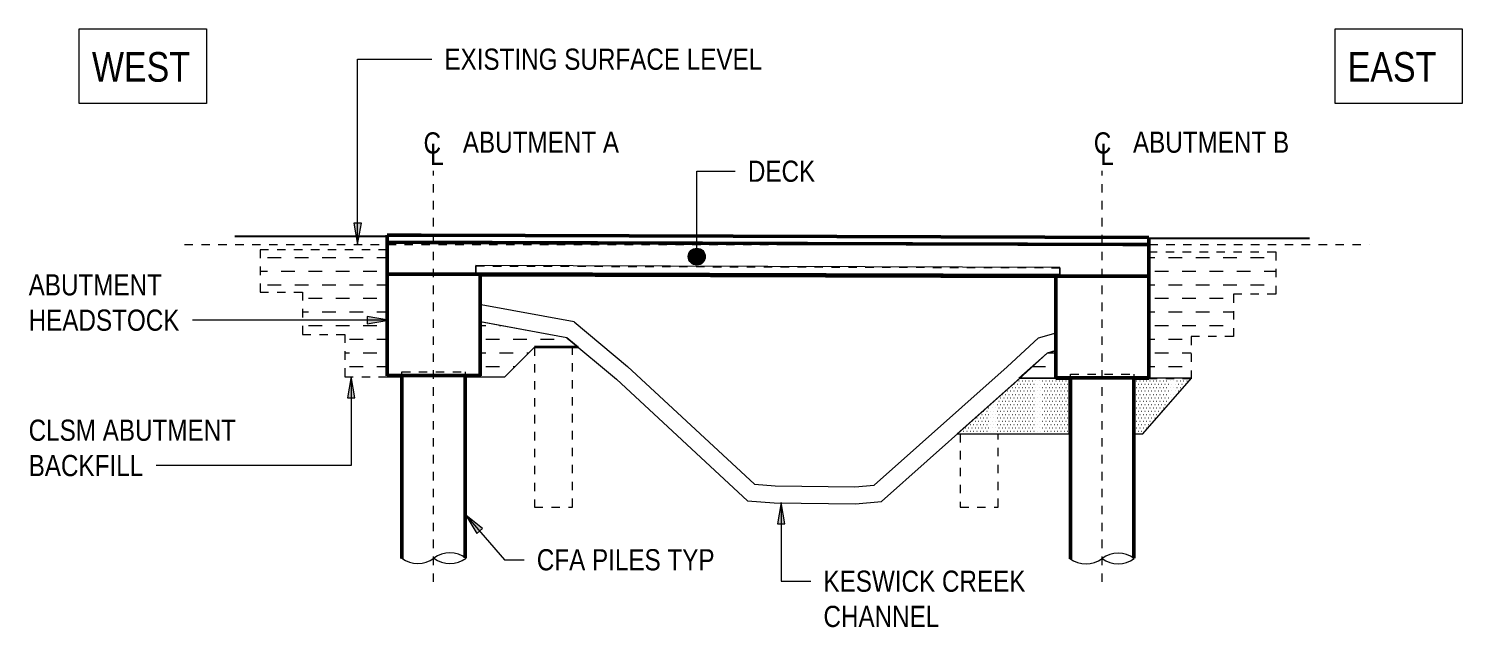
# Model space of a CAD drawing. Header units: metres. Extents: x 567 to 803, y 3 to 1697.
# Drawn here: x 783.9 to 800.84, y 14.92 to 21.99 of the extents above; entities that cross this region are included whole.
import ezdxf

# ---------------------------------------------------------------- set-up
doc = ezdxf.new("R2010")
doc.units = ezdxf.units.M
doc.linetypes.add('JacobsDash', pattern=[0.0045, 0.003, -0.0015])
doc.linetypes.add('JacobsGridLine', pattern=[0.0145, 0.01, -0.001, 0.0025, -0.001])
for name, color, linetype, lineweight in [('BRIDGE-ABUTMENT-CONC', 7, 'Continuous', 40), ('BRIDGE-FRAMING-LINE-18-HID', 7, 'JacobsDash', 18), ('D-BDGE', 7, 'Continuous', 13), ('D-BDGE-FLOOR', 7, 'Continuous', 40), ('D-BDGE-FLOOR-HID', 7, 'JacobsDash', 18), ('D-BDGE-FLOOR-PAT', 7, 'Continuous', 40), ('D-BDGE-FNDN-LINES-18-HID', 7, 'JacobsDash', 18), ('D-BDGE-FNDN-PILE-CONC', 7, 'Continuous', 40), ('D-BDGE-FRAMING', 7, 'Continuous', 40), ('D-BDGE-LINE', 7, 'Continuous', 9), ('D-ENHA-GEN-LINE', 7, 'Continuous', 9), ('D-ENHA-GEN-LINE-GRIDS', 7, 'Continuous', 9), ('D-ENHA-TEXT', 7, 'Continuous', 9)]:
    doc.layers.add(name, color=color, linetype=linetype, lineweight=lineweight)
doc.styles.add('Arial Narrow_2', font='ARIALN.TTF', dxfattribs={"height": 0.25})
doc.styles.add('Arial Narrow_3', font='ARIALN.TTF', dxfattribs={"height": 0.35})
pattern_1 = [(0, (793.49983, 17.354), (0.16129, 0.16129), [0.16129, -0.16129])]
pattern_2 = [(0, (793.499825, 17.354), (0.01984, 0.03969), [0.00335, -0.03633])]

# ---------------------------------------------------------------- blocks, each defined once
blk = doc.blocks.new('01_SFO_FRP_Pile_CastInPlace_CS - CAST-IN-PLACE PILE - 0750-7668704-SECTION-STAGE B6')
at = {"layer": 'D-BDGE-FNDN-LINES-18-HID'}
for p, q in [((-580.927, 17.862), (-580.927, 17.911)), ((-580.927, 17.911), (-580.178, 17.911)), ((-580.178, 17.911), (-580.178, 17.862))]:
    blk.add_line(p, q, dxfattribs=at)
at = {"layer": 'D-BDGE-FNDN-PILE-CONC', "lineweight": 50}
for p, q in [((-580.927, 15.729), (-580.927, 17.862)), ((-580.178, 17.862), (-580.178, 15.736))]:
    blk.add_line(p, q, dxfattribs=at)
blk = doc.blocks.new('01_SFO_FRP_Pile_CastInPlace_CS - CAST-IN-PLACE PILE - 0750-V6-SECTION-STAGE B6')
at = {"layer": 'D-BDGE-FNDN-LINES-18-HID'}
for p, q in [((-588.827, 17.889), (-588.827, 17.938)), ((-588.827, 17.938), (-588.078, 17.938)), ((-588.078, 17.938), (-588.078, 17.889))]:
    blk.add_line(p, q, dxfattribs=at)
at = {"layer": 'D-BDGE-FNDN-PILE-CONC', "lineweight": 50}
for p, q in [((-588.827, 15.734), (-588.827, 17.889)), ((-588.078, 17.889), (-588.078, 15.741))]:
    blk.add_line(p, q, dxfattribs=at)
blk = doc.blocks.new('07_STR_DPS_PermadecPanel - 07_STR_DPS_PermadecPanel-5973115-SECTION-STAGE B6')
at = {"layer": 'BRIDGE-FRAMING-LINE-18-HID'}
for p, q in [((-587.952, 19.096), (-587.952, 19.188)), ((-587.952, 19.188), (-581.052, 19.167)), ((-581.052, 19.167), (-581.052, 19.075)), ((-587.952, 19.093), (-587.952, 19.094)), ((-587.952, 19.093), (-587.952, 19.093)), ((-587.952, 19.093), (-587.952, 19.092)), ((-587.952, 19.092), (-587.952, 19.093)), ((-587.952, 19.086), (-587.952, 19.092)), ((-587.952, 19.092), (-587.952, 19.092)), ((-587.952, 19.092), (-587.952, 19.092)), ((-587.952, 19.086), (-587.952, 19.09)), ((-581.147, 19.065), (-587.952, 19.086)), ((-581.052, 19.065), (-581.102, 19.065)), ((-581.052, 19.069), (-581.052, 19.065))]:
    blk.add_line(p, q, dxfattribs=at)
at = {"layer": 'D-BDGE-FRAMING', "lineweight": 50}
for p, q in [((-587.952, 19.096), (-587.952, 19.09)), ((-581.052, 19.075), (-587.952, 19.096)), ((-587.952, 19.09), (-581.052, 19.069)), ((-581.052, 19.069), (-581.052, 19.075))]:
    blk.add_line(p, q, dxfattribs=at)
blk = doc.blocks.new('CS_DET_Pile-Column_BreakLine - CS_Tubular BreakLine-5483456-SECTION-STAGE B6')
at = {"layer": 'D-BDGE-LINE', "lineweight": 18}
for centre, start, end in [((-588.259, 15.484), 52.9573, 127.0427), ((-588.639, 15.987), 232.9573, 307.0427), ((-588.259, 15.987), 232.9573, 307.0427)]:
    blk.add_arc(centre, 0.315, start, end, dxfattribs=at)
blk = doc.blocks.new('CS_DET_Pile-Column_BreakLine - CS_Tubular BreakLine-V7-SECTION-STAGE B6')
at = {"layer": 'D-BDGE-LINE', "lineweight": 18}
for centre, start, end in [((-580.364, 15.482), 52.9573, 127.0427), ((-580.744, 15.985), 232.9573, 307.0427), ((-580.364, 15.985), 232.9573, 307.0427)]:
    blk.add_arc(centre, 0.315, start, end, dxfattribs=at)
blk = doc.blocks.new('CS_Annot_Centreline Symbol1 - CS_Annot_Centreline Symbol 2-5308920-SECTION-STAGE B6')
at = {"layer": 'D-ENHA-GEN-LINE', "char_height": 0.25, "attachment_point": 1, "style": 'Arial Narrow_2'}
for s, insert, width in [('C  ', (-588.571, 20.766), 0.44093), ('L', (-588.493, 20.632), 0.1924)]:
    blk.add_mtext(s, dxfattribs=dict(at, insert=insert, width=width))
blk = doc.blocks.new('CS_Annot_Centreline Symbol1 - CS_Annot_Centreline Symbol-5309845-SECTION-STAGE B6')
at = {"layer": 'D-ENHA-GEN-LINE', "char_height": 0.25, "attachment_point": 1, "style": 'Arial Narrow_2'}
for s, insert, width in [('C  ', (-580.652, 20.766), 0.44093), ('L', (-580.574, 20.632), 0.1924)]:
    blk.add_mtext(s, dxfattribs=dict(at, insert=insert, width=width))

msp = doc.modelspace()

# ---------------------------------------------------------------- hatches: boundary and pattern name
at = {"layer": 'BRIDGE-ABUTMENT-CONC', "true_color": 0xc0c0c0}
for points in [[(788.138, 17.889), (788.138, 17.893), (788.138, 17.893)], [(788.138, 17.889), (788.321, 17.889), (788.406, 17.891), (788.624, 17.892), (788.923, 17.891), (789.054, 17.889), (789.062, 17.889), (789.238, 17.889), (789.238, 17.893), (788.138, 17.893), (788.138, 17.889)], [(796.038, 17.862), (796.038, 17.866), (796.038, 17.866)], [(796.038, 17.862), (796.221, 17.862), (796.307, 17.864), (796.524, 17.865), (796.823, 17.864), (796.954, 17.862), (796.962, 17.862), (797.138, 17.862), (797.138, 17.866), (796.038, 17.866), (796.038, 17.862)]]:
    msp.add_hatch(color=9, dxfattribs=at).paths.add_polyline_path(points)
at = {"layer": 'D-BDGE-FLOOR', "true_color": 0xc0c0c0}
msp.add_hatch(color=9, dxfattribs=at).paths.add_polyline_path([(788.138, 19.464), (788.138, 19.468), (788.138, 19.467)])
at = {"layer": 'D-BDGE-FLOOR-PAT', "true_color": 0xc0c0c0}
for points in [[(788.549, 19.467), (788.539, 19.467), (788.539, 19.467)], [(797.138, 19.441), (797.138, 19.441), (797.118, 19.441)], [(796.038, 19.065), (796.038, 19.066), (796.831, 19.067), (789.238, 19.09), (789.238, 19.085), (796.038, 19.065)], [(797.138, 19.066), (797.138, 19.066), (796.745, 19.066), (796.831, 19.066)]]:
    msp.add_hatch(color=9, dxfattribs=at).paths.add_polyline_path(points)
at = {"layer": 'D-BDGE-LINE'}
h = msp.add_hatch(dxfattribs=at)
h.set_pattern_fill('FP_5', color=256, style=0, pattern_type=2)
h.set_pattern_definition(pattern_1)
h.paths.add_polyline_path([(787.638, 17.88), (788.138, 17.88), (788.138, 19.38), (786.638, 19.38), (786.638, 18.88), (787.138, 18.88), (787.138, 18.38), (787.638, 18.38), (787.638, 17.889)])
h.paths.add_polyline_path([(788.138, 17.893), (788.138, 17.893), (788.138, 18.38)])
h = msp.add_hatch(dxfattribs=at)
h.set_pattern_fill('FP_5', color=256, style=0, pattern_type=2)
h.set_pattern_definition(pattern_1)
h.paths.add_polyline_path([(797.638, 17.854), (797.638, 18.354), (798.138, 18.354), (798.138, 18.854), (798.638, 18.854), (798.638, 19.354), (797.138, 19.354), (797.138, 17.854), (797.636, 17.854)])
h = msp.add_hatch(dxfattribs=at)
h.set_pattern_fill('FP_5', color=256, style=0, pattern_type=2)
h.set_pattern_definition(pattern_1)
h.paths.add_polyline_path([(788.138, 19.089), (788.138, 19.093), (788.138, 19.093)])
h = msp.add_hatch(dxfattribs=at)
h.set_pattern_fill('FP_5', color=256, style=0, pattern_type=2)
h.set_pattern_definition(pattern_1)
h.paths.add_polyline_path([(796.038, 17.861), (796.038, 17.862), (796.038, 18.189), (795.936, 18.16), (795.604, 17.861), (795.936, 17.861)])
h.paths.add_polyline_path([(789.53, 17.878), (789.88, 18.228), (790.396, 18.228), (790.261, 18.341), (789.238, 18.528), (789.238, 17.878)])
h = msp.add_hatch(dxfattribs=at)
h.set_pattern_fill('FP_6', color=256, style=0, pattern_type=2)
h.set_pattern_definition(pattern_2)
h.paths.add_polyline_path([(794.875, 17.204), (796.198, 17.204), (796.198, 17.861), (795.613, 17.861), (795.604, 17.853)])
h = msp.add_hatch(dxfattribs=at)
h.set_pattern_fill('FP_6', color=256, style=0, pattern_type=2)
h.set_pattern_definition(pattern_2)
h.paths.add_polyline_path([(796.969, 17.204), (797.069, 17.204), (797.636, 17.854), (797.138, 17.854), (797.138, 17.861), (796.969, 17.861)])
h.paths.add_polyline_path([(797.638, 17.855), (797.643, 17.861), (797.638, 17.861)])
at = {"layer": 'D-ENHA-TEXT'}
for points in [[(787.79, 19.443), (787.834, 19.693), (787.746, 19.693)], [(788.154, 18.548), (787.904, 18.592), (787.904, 18.504)], [(787.714, 17.882), (787.67, 17.632), (787.758, 17.632)], [(792.794, 16.393), (792.75, 16.143), (792.838, 16.143)], [(789.067, 16.246), (789.197, 16.028), (789.264, 16.086)]]:
    msp.add_hatch(color=256, dxfattribs=at).paths.add_polyline_path(points)
h = msp.add_hatch(color=256, dxfattribs=at)
edge = h.paths.add_edge_path()
edge.add_arc((791.797, 19.298), 0.1, 0, 360)

# ---------------------------------------------------------------- linework, layer by layer
at = {"layer": 'BRIDGE-ABUTMENT-CONC', "lineweight": 50}
for p, q in [((788.138, 19.093), (788.138, 17.893)), ((789.238, 19.093), (788.138, 19.093)), ((788.138, 19.093), (788.138, 19.089)), ((788.138, 17.889), (788.138, 19.089)), ((789.238, 19.09), (789.238, 19.093)), ((789.238, 17.893), (789.238, 19.09)), ((796.038, 19.066), (796.038, 17.866)), ((797.138, 19.066), (796.038, 19.066)), ((796.038, 19.066), (796.038, 19.062)), ((796.038, 17.862), (796.038, 19.062)), ((797.138, 17.866), (797.138, 19.066)), ((788.138, 17.893), (789.238, 17.893)), ((788.138, 17.889), (788.138, 17.893)), ((788.313, 17.889), (788.138, 17.889)), ((789.238, 17.889), (789.062, 17.889)), ((789.238, 17.889), (789.238, 17.893)), ((796.038, 17.866), (797.138, 17.866)), ((796.038, 17.862), (796.038, 17.866)), ((796.213, 17.862), (796.038, 17.862)), ((797.138, 17.862), (796.962, 17.862)), ((797.138, 17.866), (797.138, 17.862))]:
    msp.add_line(p, q, dxfattribs=at)
at = {"layer": 'BRIDGE-FRAMING-LINE-18-HID'}
for p, q in [((788.138, 19.089), (789.238, 19.089)), ((789.238, 19.089), (789.238, 19.09)), ((789.238, 19.089), (789.238, 17.889)), ((796.038, 19.062), (797.138, 19.062)), ((797.138, 19.062), (797.138, 19.064)), ((797.138, 19.062), (797.138, 17.862))]:
    msp.add_line(p, q, dxfattribs=at)
at = {"layer": 'D-BDGE', "color": 8, "lineweight": 25, "true_color": 0x808080}
for p, q in [((788.138, 19.537), (786.338, 19.537)), ((797.138, 19.515), (799.038, 19.515))]:
    msp.add_line(p, q, dxfattribs=at)
at = {"layer": 'D-BDGE', "color": 8, "linetype": 'JacobsDash', "lineweight": 18, "true_color": 0x808080}
for p, q in [((785.744, 19.44), (799.744, 19.44)), ((789.88, 18.228), (789.88, 16.34)), ((790.33, 16.34), (790.33, 18.228)), ((794.91, 17.204), (794.91, 16.34)), ((795.36, 16.34), (795.36, 17.204)), ((789.88, 16.34), (790.33, 16.34)), ((794.91, 16.34), (795.36, 16.34))]:
    msp.add_line(p, q, dxfattribs=at)
at = {"layer": 'D-BDGE', "linetype": 'JacobsDash', "lineweight": 18}
for p, q in [((788.138, 19.38), (786.638, 19.38)), ((786.638, 19.38), (786.638, 18.88)), ((797.138, 19.354), (798.638, 19.354)), ((798.638, 19.354), (798.638, 18.854)), ((786.638, 18.88), (787.138, 18.88)), ((787.138, 18.88), (787.138, 18.38)), ((798.638, 18.854), (798.138, 18.854)), ((798.138, 18.854), (798.138, 18.354)), ((787.138, 18.38), (787.638, 18.38)), ((787.638, 18.38), (787.638, 17.88)), ((798.138, 18.354), (797.638, 18.354)), ((797.638, 18.354), (797.638, 17.854)), ((787.638, 17.88), (788.138, 17.88)), ((797.638, 17.854), (797.138, 17.854))]:
    msp.add_line(p, q, dxfattribs=at)
at = {"layer": 'D-BDGE', "lineweight": 18}
for p, q in [((796.087, 19.168), (789.188, 19.193)), ((789.188, 19.193), (789.188, 19.097)), ((796.087, 19.07), (796.087, 19.168)), ((789.238, 18.528), (789.238, 17.878)), ((790.261, 18.341), (789.238, 18.528)), ((790.396, 18.228), (790.261, 18.341)), ((789.53, 17.878), (789.88, 18.228)), ((789.88, 18.228), (790.396, 18.228)), ((795.936, 18.16), (795.604, 17.861)), ((796.038, 18.189), (795.936, 18.16)), ((796.038, 17.861), (796.038, 18.189)), ((789.238, 17.878), (789.53, 17.878)), ((795.613, 17.861), (794.875, 17.204)), ((795.604, 17.861), (796.038, 17.861)), ((796.198, 17.861), (795.613, 17.861)), ((796.198, 17.204), (796.198, 17.861)), ((797.643, 17.861), (796.969, 17.861)), ((796.969, 17.861), (796.969, 17.204)), ((797.069, 17.204), (797.643, 17.861)), ((794.875, 17.204), (796.198, 17.204)), ((796.969, 17.204), (797.069, 17.204))]:
    msp.add_line(p, q, dxfattribs=at)
at = {"layer": 'D-BDGE', "color": 8, "lineweight": 18, "true_color": 0x808080}
for p, q in [((790.349, 18.528), (789.251, 18.729)), ((790.261, 18.341), (789.242, 18.527)), ((790.349, 18.528), (790.979, 18)), ((790.261, 18.341), (790.847, 17.85)), ((795.835, 18.339), (795.465, 17.996)), ((795.835, 18.339), (796.042, 18.399)), ((795.936, 18.16), (795.601, 17.85)), ((795.936, 18.16), (796.042, 18.191)), ((790.979, 18), (792.479, 16.609)), ((793.894, 16.599), (795.465, 17.996)), ((790.847, 17.85), (792.395, 16.414)), ((793.978, 16.406), (795.598, 17.847)), ((792.479, 16.609), (792.722, 16.592)), ((792.722, 16.592), (793.665, 16.578)), ((793.665, 16.578), (793.894, 16.599)), ((792.395, 16.414), (792.713, 16.392)), ((792.713, 16.392), (793.673, 16.378)), ((793.673, 16.378), (793.978, 16.406))]:
    msp.add_line(p, q, dxfattribs=at)
at = {"layer": 'D-BDGE', "lineweight": 35}
msp.add_line((790.396, 18.228), (789.88, 18.228), dxfattribs=at)
at = {"layer": 'D-BDGE-FLOOR', "lineweight": 50}
for p, q in [((788.539, 19.552), (788.138, 19.553)), ((788.138, 19.553), (788.138, 19.468)), ((788.138, 19.553), (788.138, 19.549)), ((788.138, 19.464), (788.138, 19.549)), ((797.138, 19.526), (788.539, 19.552)), ((797.138, 19.441), (797.138, 19.526)), ((796.831, 19.442), (788.138, 19.468)), ((788.138, 19.468), (788.138, 19.093)), ((788.138, 19.468), (788.138, 19.464)), ((788.138, 19.468), (788.539, 19.467)), ((788.138, 19.464), (788.138, 19.468)), ((788.138, 19.089), (788.138, 19.464)), ((788.539, 19.467), (797.138, 19.441)), ((797.138, 19.441), (796.831, 19.442)), ((797.138, 19.066), (797.138, 19.441)), ((788.138, 19.093), (796.831, 19.067)), ((788.138, 19.089), (788.138, 19.093)), ((796.038, 19.065), (789.238, 19.085)), ((796.831, 19.067), (797.138, 19.066))]:
    msp.add_line(p, q, dxfattribs=at)
at = {"layer": 'D-BDGE-FLOOR', "lineweight": 18}
for p, q in [((788.539, 19.467), (788.549, 19.467)), ((796.831, 19.067), (796.739, 19.066))]:
    msp.add_line(p, q, dxfattribs=at)
at = {"layer": 'D-BDGE-FLOOR-HID'}
for p, q in [((788.939, 19.462), (788.138, 19.464)), ((788.554, 19.467), (788.943, 19.462)), ((797.138, 19.437), (788.943, 19.462)), ((797.138, 19.439), (797.138, 19.437)), ((789.238, 19.085), (788.138, 19.089)), ((796.521, 19.064), (796.038, 19.065)), ((796.734, 19.066), (796.521, 19.064)), ((797.138, 19.062), (796.523, 19.064)), ((797.138, 19.064), (797.138, 19.062))]:
    msp.add_line(p, q, dxfattribs=at)
at = {"layer": 'D-ENHA-GEN-LINE-GRIDS', "linetype": 'JacobsGridLine', "lineweight": 18}
for p, q in [((788.688, 15.456), (788.688, 20.312)), ((796.588, 15.456), (796.588, 20.312))]:
    msp.add_line(p, q, dxfattribs=at)
at = {"layer": 'D-ENHA-TEXT'}
for p, q in [((787.79, 21.63), (788.665, 21.63)), ((787.79, 19.443), (787.79, 21.63)), ((791.797, 20.307), (792.251, 20.307)), ((791.797, 19.298), (791.797, 20.307)), ((787.834, 19.693), (787.746, 19.693)), ((787.746, 19.693), (787.79, 19.443)), ((787.79, 19.443), (787.834, 19.693)), ((786.183, 18.548), (785.839, 18.548)), ((788.154, 18.548), (786.183, 18.548)), ((788.154, 18.548), (787.904, 18.592)), ((787.904, 18.592), (787.904, 18.504)), ((787.904, 18.504), (788.154, 18.548)), ((787.714, 17.882), (787.67, 17.632)), ((787.758, 17.632), (787.714, 17.882)), ((787.714, 17.882), (787.714, 16.831)), ((787.67, 17.632), (787.758, 17.632)), ((786.68, 16.831), (785.409, 16.831)), ((787.714, 16.831), (786.68, 16.831)), ((792.794, 16.393), (792.75, 16.143)), ((792.838, 16.143), (792.794, 16.393)), ((792.794, 16.393), (792.794, 15.465)), ((789.067, 16.246), (789.197, 16.028)), ((789.264, 16.086), (789.067, 16.246)), ((789.067, 16.246), (789.524, 15.718)), ((792.75, 16.143), (792.838, 16.143)), ((789.197, 16.028), (789.264, 16.086)), ((789.524, 15.718), (789.757, 15.718)), ((792.794, 15.465), (793.144, 15.465))]:
    msp.add_line(p, q, dxfattribs=at)
at = {"layer": 'D-ENHA-TEXT', "lineweight": 18, "flags": 128}
for points in [[(784.501, 21.99), (786.005, 21.99), (786.005, 21.108), (784.501, 21.108)], [(799.338, 21.99), (800.842, 21.99), (800.842, 21.108), (799.338, 21.108)]]:
    msp.add_lwpolyline(points, close=True, dxfattribs=at)
at = {"layer": 'D-ENHA-TEXT'}
msp.add_circle((791.797, 19.298), 0.1, dxfattribs=at)

# ---------------------------------------------------------------- block references
at = {"layer": 'BRIDGE-FRAMING-LINE-18-HID'}
msp.add_blockref('07_STR_DPS_PermadecPanel - 07_STR_DPS_PermadecPanel-5973115-SECTION-STAGE B6', (1377.14, 0), dxfattribs=at)
at = {"layer": 'D-BDGE-FNDN-LINES-18-HID'}
for name in ['01_SFO_FRP_Pile_CastInPlace_CS - CAST-IN-PLACE PILE - 0750-V6-SECTION-STAGE B6', '01_SFO_FRP_Pile_CastInPlace_CS - CAST-IN-PLACE PILE - 0750-7668704-SECTION-STAGE B6']:
    msp.add_blockref(name, (1377.14, 0), dxfattribs=at)
at = {"layer": 'D-BDGE-LINE'}
for name in ['CS_DET_Pile-Column_BreakLine - CS_Tubular BreakLine-5483456-SECTION-STAGE B6', 'CS_DET_Pile-Column_BreakLine - CS_Tubular BreakLine-V7-SECTION-STAGE B6']:
    msp.add_blockref(name, (1377.14, 0), dxfattribs=at)
at = {"layer": 'D-ENHA-GEN-LINE'}
for name in ['CS_Annot_Centreline Symbol1 - CS_Annot_Centreline Symbol 2-5308920-SECTION-STAGE B6', 'CS_Annot_Centreline Symbol1 - CS_Annot_Centreline Symbol-5309845-SECTION-STAGE B6']:
    msp.add_blockref(name, (1377.14, 0), dxfattribs=at)

# ---------------------------------------------------------------- texts
at = {"layer": 'D-ENHA-GEN-LINE', "char_height": 0.25, "attachment_point": 1, "style": 'Arial Narrow_2', "bg_fill": 3, "box_fill_scale": 1, "bg_fill_color": 256, "bg_fill_true_color": 13158600, "bg_fill_transparency": 0}
for s, insert in [('ABUTMENT A', (789.033, 20.775)), ('ABUTMENT B', (796.951, 20.775))]:
    msp.add_mtext(s, dxfattribs=dict(at, insert=insert))
at = {"layer": 'D-ENHA-TEXT', "char_height": 0.25, "attachment_point": 1, "style": 'Arial Narrow_2', "bg_fill": 3, "box_fill_scale": 1, "bg_fill_color": 256, "bg_fill_true_color": 13158600, "bg_fill_transparency": 0}
for s, insert in [('EXISTING SURFACE LEVEL', (788.815, 21.755)), ('DECK', (792.401, 20.432)), ('ABUTMENT ', (783.903, 19.09)), ('HEADSTOCK', (783.903, 18.673)), ('CFA PILES TYP', (789.907, 15.843)), ('KESWICK CREEK ', (793.294, 15.59)), ('CHANNEL', (793.294, 15.174))]:
    msp.add_mtext(s, dxfattribs=dict(at, insert=insert))
at = {"layer": 'D-ENHA-TEXT', "char_height": 0.25, "attachment_point": 1, "style": 'Arial Narrow_2', "bg_fill": 3, "box_fill_scale": 1, "bg_fill_color": 256, "bg_fill_transparency": 0}
for s, insert in [('CLSM ABUTMENT ', (783.903, 17.373)), ('BACKFILL', (783.903, 16.956))]:
    msp.add_mtext(s, dxfattribs=dict(at, insert=insert))

# ---------------------------------------------------------------- next in the draw order: texts
at = {"layer": 'D-ENHA-TEXT', "lineweight": 18, "char_height": 0.35, "attachment_point": 1, "style": 'Arial Narrow_3', "bg_fill": 3, "box_fill_scale": 1, "bg_fill_color": 256, "bg_fill_true_color": 13158600, "bg_fill_transparency": 0}
for s, insert in [('WEST', (784.651, 21.714)), ('EAST', (799.488, 21.714))]:
    msp.add_mtext(s, dxfattribs=dict(at, insert=insert))

doc.saveas('drawing.dxf')
